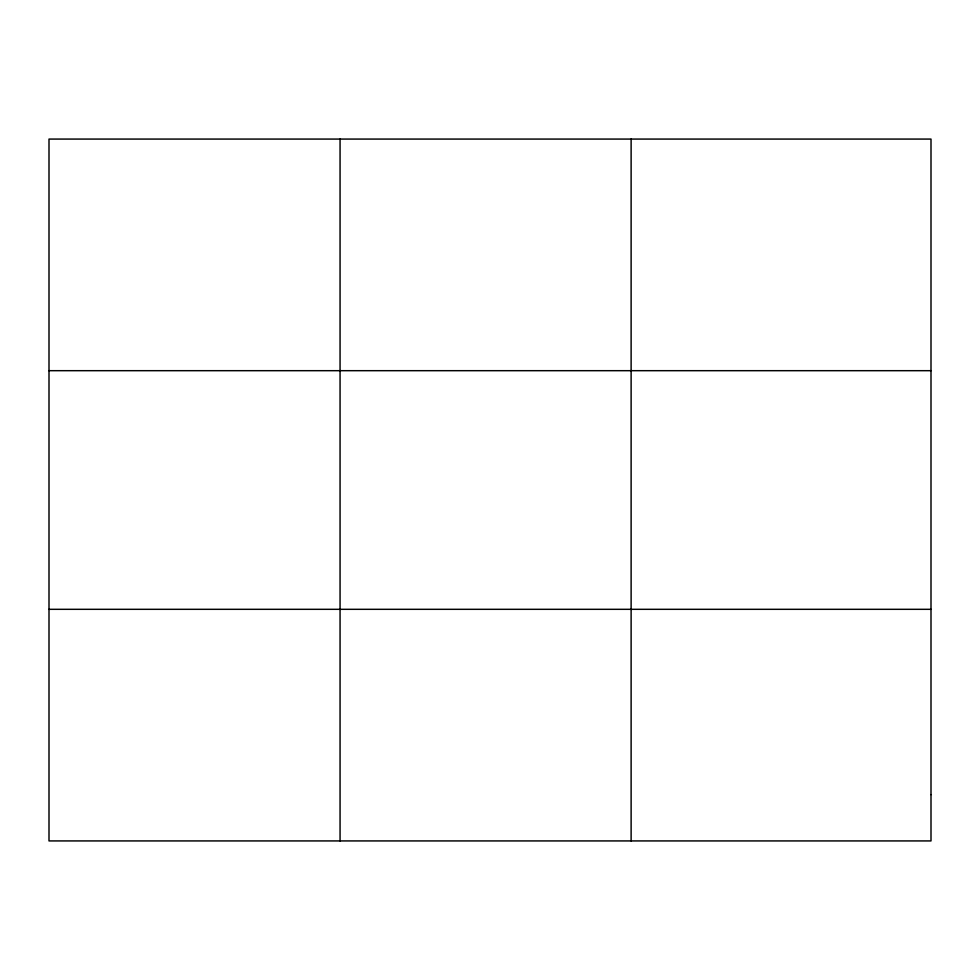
<?xml version="1.0" encoding="UTF-8"?>
<svg xmlns="http://www.w3.org/2000/svg" width="980" height="980" viewBox="0 0 980 980"><rect width="100%" height="100%" fill="white"/><g stroke="black" fill="none" stroke-linecap="round" stroke-linejoin="round"><path stroke-width="1.47" d="M340.06 840.926L340.06 139.074M631.12 840.926L631.12 139.074M49 370.685L931 370.685M49 609.315L931 609.315M931 794.609L931 840.926L49 840.926L49 139.074L931 139.074L931 794.609"/></g></svg>
